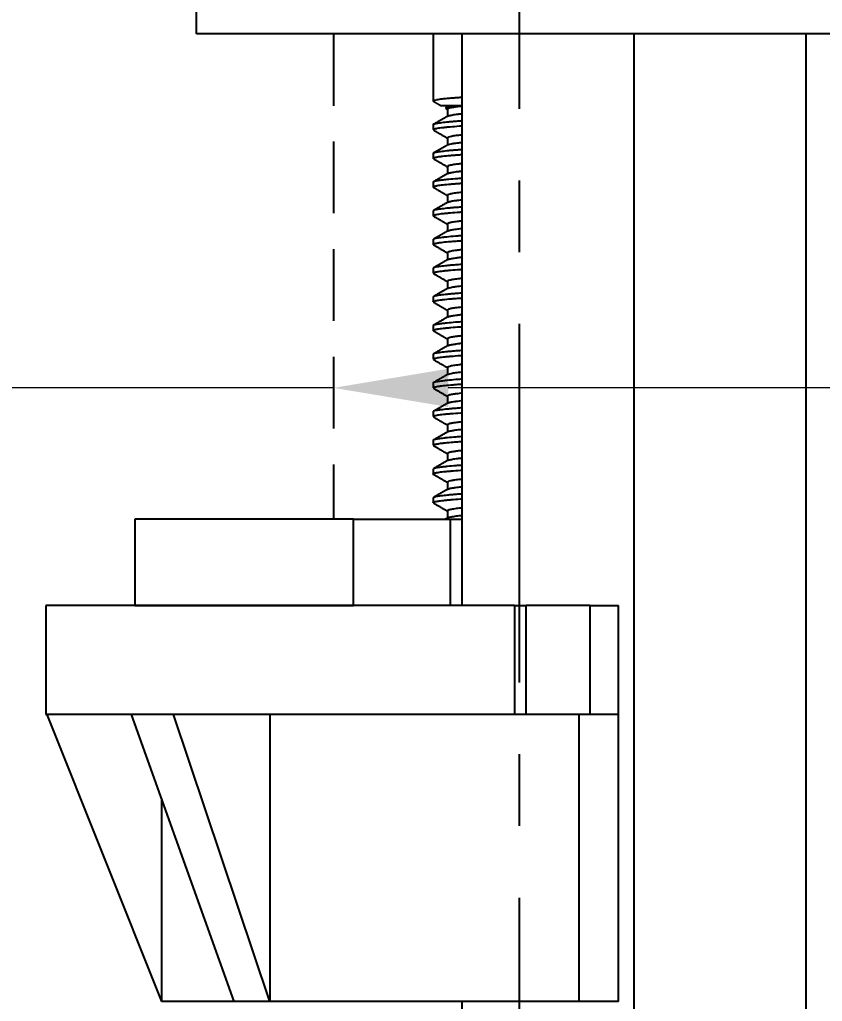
# Model space of a CAD drawing. Extents: x 0 to 790, y 0 to 579.
# Drawn here: x 187.34 to 215.31, y 238.29 to 272.51 of the extents above; entities that cross this region are included whole.
import ezdxf

# ---------------------------------------------------------------- set-up
doc = ezdxf.new("R2010")
doc.units = 0
doc.header["$LTSCALE"] = 10
doc.header["$MEASUREMENT"] = 0
doc.header["$PDMODE"] = 3
doc.header["$PDSIZE"] = -10
doc.linetypes.add('CENTER', pattern=[2, 1.25, -0.25, 0.25, -0.25])
doc.linetypes.add('HIDDEN', pattern=[0.375, 0.25, -0.125])
doc.layers.get('0').update_dxf_attribs({"linetype": 'CONTINUOUS'})
doc.layers.get('DEFPOINTS').update_dxf_attribs({"linetype": 'CONTINUOUS'})
doc.layers.add('1', color=7, linetype='CONTINUOUS')
doc.styles.add('Daelim Dimension', font='')
doc.styles.get('Daelim Dimension').set_extended_font_data('나눔고딕')
doc.dimstyles.new('DEFAULT', dxfattribs={"dimscale": 2, "dimtxt": 2, "dimasz": 2, "dimexe": 0, "dimexo": 2, "dimgap": 1, "dimtad": 1, "dimdec": 0, "dimzin": 9, "dimdsep": 46, "dimtxsty": 'Daelim Dimension', "dimcen": 0.5, "dimclrd": 5, "dimclre": 5, "dimclrt": 256, "dimadec": 1, "dimazin": 0, "dimtfac": 1, "dimtdec": 0, "dimtix": 1, "dimtmove": 0, "dimatfit": 3, "dimfxl": 1, "dimtolj": 1, "dimtzin": 1, "dimlwd": 9, "dimlwe": 9, "dimarcsym": 0})

# ---------------------------------------------------------------- blocks, each defined once
blk = doc.blocks.new('*D4')
at = {"color": 5, "lineweight": 9, "ltscale": 0.5, "transparency": 16777216}
for p, q in [((198.269, 259.674), (85.57, 259.674)), ((198.269, 259.55), (198.269, 259.674)), ((229.269, 259.674), (202.269, 259.674)), ((233.269, 259.55), (233.269, 259.674))]:
    blk.add_line(p, q, dxfattribs=at)
at = {"color": 5, "ltscale": 0.5, "transparency": 16777216}
for points in [[(202.269, 260.341), (202.269, 259.007), (198.269, 259.674)], [(229.269, 260.341), (229.269, 259.007), (233.269, 259.674)]]:
    blk.add_solid(points, dxfattribs=at)
at = {"layer": 'DEFPOINTS', "color": 0, "ltscale": 0.5, "transparency": 16777216}
for p in [(198.269, 263.55), (233.269, 263.55), (233.269, 259.674)]:
    blk.add_point(p, dxfattribs=at)
at = {"color": 7, "lineweight": -3, "ltscale": 0.5, "transparency": 16777216, "insert": (129.759, 268.312), "char_height": 10, "attachment_point": 5, "style": 'Daelim Dimension'}
blk.add_mtext('\\A1;설치구멍 %%C35', dxfattribs=at)

msp = doc.modelspace()

# ---------------------------------------------------------------- linework, layer by layer
at = {"color": 7, "linetype": 'HIDDEN', "lineweight": -3}
msp.add_line((198.269, 272.008), (198.269, 255.092), dxfattribs=at)
at = {"layer": '1', "color": 1, "linetype": 'CENTER', "lineweight": -3}
msp.add_line((204.748, 281.904), (204.748, 209.366), dxfattribs=at)
at = {"layer": '1', "color": 7, "linetype": 'Continuous', "lineweight": -3}
for p, q in [((193.498, 272.008), (193.498, 273.008)), ((237.998, 272.008), (193.498, 272.008)), ((201.748, 272.008), (201.748, 269.673)), ((202.748, 272.006), (202.748, 252.093)), ((208.748, 203.267), (208.748, 272.007)), ((214.748, 203.052), (214.748, 272.006)), ((202.248, 269.508), (202.187, 269.446)), ((202.248, 269.385), (202.248, 269.139)), ((201.748, 268.842), (201.748, 268.674)), ((202.248, 268.385), (202.248, 268.139)), ((201.748, 267.841), (201.748, 267.674)), ((202.248, 267.385), (202.248, 267.139)), ((201.748, 266.841), (201.748, 266.673)), ((202.248, 266.385), (202.248, 266.139)), ((201.748, 265.842), (201.748, 265.674)), ((202.248, 265.385), (202.248, 265.139)), ((201.748, 264.841), (201.748, 264.673)), ((202.248, 264.385), (202.248, 264.139)), ((201.748, 263.842), (201.748, 263.674)), ((202.248, 263.384), (202.248, 263.139)), ((201.748, 262.841), (201.748, 262.674)), ((202.248, 262.385), (202.248, 262.139)), ((201.748, 261.841), (201.748, 261.673)), ((202.248, 261.385), (202.248, 261.139)), ((201.748, 260.842), (201.748, 260.674)), ((202.248, 260.385), (202.248, 260.139)), ((201.748, 259.841), (201.748, 259.673)), ((202.248, 259.385), (202.248, 259.139)), ((201.748, 258.842), (201.748, 258.674)), ((202.248, 258.384), (202.248, 258.139)), ((201.748, 257.841), (201.748, 257.674)), ((202.248, 257.385), (202.248, 257.139)), ((201.748, 256.841), (201.748, 256.673)), ((202.248, 256.385), (202.248, 256.139)), ((201.748, 255.842), (201.748, 255.674)), ((202.248, 255.385), (202.248, 255.139)), ((191.348, 255.092), (191.348, 252.092)), ((198.971, 255.092), (191.348, 255.092)), ((198.971, 255.092), (202.348, 255.092)), ((198.971, 252.092), (198.971, 255.092)), ((202.348, 255.092), (202.748, 255.092)), ((202.348, 252.092), (202.348, 255.092)), ((188.248, 252.092), (188.248, 248.292)), ((204.581, 252.092), (188.248, 252.092)), ((191.348, 252.092), (198.971, 252.092)), ((202.348, 252.092), (198.971, 252.092)), ((202.748, 252.092), (202.348, 252.092)), ((204.581, 252.092), (204.987, 252.092)), ((204.581, 252.092), (204.581, 248.292)), ((207.203, 252.092), (204.987, 252.092)), ((204.987, 248.292), (204.987, 252.092)), ((207.203, 252.092), (208.203, 252.092)), ((207.203, 252.092), (207.203, 248.292)), ((208.203, 248.292), (208.203, 252.092)), ((188.248, 248.292), (188.287, 248.292)), ((188.287, 248.292), (192.282, 238.292)), ((191.218, 248.292), (188.287, 248.292)), ((191.217, 248.29), (194.801, 238.292)), ((192.698, 248.292), (191.235, 248.292)), ((196.051, 238.292), (192.698, 248.292)), ((204.581, 248.292), (192.698, 248.292)), ((196.051, 248.292), (196.051, 238.292)), ((204.987, 248.292), (204.581, 248.292)), ((207.203, 248.292), (204.987, 248.292)), ((206.823, 248.292), (206.823, 238.292)), ((208.203, 248.292), (207.203, 248.292)), ((208.203, 238.292), (208.203, 248.292)), ((192.282, 245.319), (192.282, 238.292)), ((194.801, 238.292), (192.282, 238.292)), ((196.051, 238.292), (194.801, 238.292)), ((206.823, 238.292), (196.051, 238.292)), ((202.748, 238.292), (202.748, 204.412)), ((208.203, 238.292), (206.823, 238.292))]:
    msp.add_line(p, q, dxfattribs=at)
msp.add_ellipse((216.512, 177.402), major_axis=(-25.405, 70.848), ratio=0.174972, start_param=6.272934, end_param=6.274248, dxfattribs=at)
for points, knots in [([(201.748, 269.673), (201.748, 269.674), (201.748, 269.674), (201.75, 269.68), (201.754, 269.684), (201.778, 269.698), (201.806, 269.707), (201.859, 269.718), (201.871, 269.72), (201.895, 269.725), (201.908, 269.727), (201.949, 269.734), (201.98, 269.738), (202.08, 269.751), (202.159, 269.759), (202.273, 269.77), (202.296, 269.772), (202.345, 269.776), (202.37, 269.778), (202.446, 269.784), (202.5, 269.789), (202.608, 269.797), (202.663, 269.801), (202.72, 269.805)], [0, 0, 0, 0, 0.017817, 0.017817, 0.116539, 0.116539, 0.313983, 0.313983, 0.363343, 0.363343, 0.412704, 0.412704, 0.511426, 0.511426, 0.708869, 0.708869, 0.75823, 0.75823, 0.807591, 0.807591, 0.906313, 0.906313, 1, 1, 1, 1]), ([(201.763, 269.658), (201.76, 269.659), (201.757, 269.661), (201.754, 269.664), (201.752, 269.665), (201.751, 269.666)], [0, 0, 0, 0, 0.560519, 0.560519, 1, 1, 1, 1]), ([(202.735, 269.508), (202.734, 269.508), (202.732, 269.508), (202.695, 269.508), (202.66, 269.508), (202.609, 269.508), (202.593, 269.508), (202.561, 269.508), (202.545, 269.508), (202.467, 269.508), (202.41, 269.508), (202.308, 269.508), (202.262, 269.508), (202.202, 269.508), (202.183, 269.508), (202.149, 269.508), (202.133, 269.508), (202.09, 269.508), (202.068, 269.508), (202.036, 269.508), (202.026, 269.508), (202.022, 269.508), (202.022, 269.508), (202.022, 269.508), (202.022, 269.508), (202.022, 269.508)], [0, 0, 0, 0, 0.003704, 0.003704, 0.081676, 0.081676, 0.120662, 0.120662, 0.159648, 0.159648, 0.315593, 0.315593, 0.471538, 0.471538, 0.54951, 0.54951, 0.627482, 0.627482, 0.783427, 0.783427, 0.939372, 0.939372, 0.978358, 0.978358, 1, 1, 1, 1]), ([(202.17, 269.429), (202.174, 269.433), (202.181, 269.436), (202.202, 269.442), (202.215, 269.445), (202.239, 269.45), (202.247, 269.451), (202.266, 269.454), (202.276, 269.456), (202.33, 269.463), (202.384, 269.469), (202.481, 269.477), (202.516, 269.48), (202.572, 269.484), (202.591, 269.485), (202.632, 269.488), (202.653, 269.489), (202.695, 269.492), (202.717, 269.494), (202.74, 269.495)], [0, 0, 0, 0, 0.154241, 0.154241, 0.284397, 0.284397, 0.349476, 0.349476, 0.414554, 0.414554, 0.674868, 0.674868, 0.805025, 0.805025, 0.870103, 0.870103, 0.935182, 0.935182, 1, 1, 1, 1]), ([(202.731, 269.486), (202.72, 269.485), (202.71, 269.483), (202.66, 269.478), (202.623, 269.474), (202.571, 269.468), (202.554, 269.465), (202.522, 269.461), (202.507, 269.459), (202.433, 269.448), (202.385, 269.44), (202.328, 269.426), (202.312, 269.422), (202.291, 269.415), (202.285, 269.413), (202.274, 269.408), (202.27, 269.406), (202.254, 269.397), (202.248, 269.39), (202.248, 269.384)], [0, 0, 0, 0, 0.035124, 0.035124, 0.164256, 0.164256, 0.228822, 0.228822, 0.293389, 0.293389, 0.551653, 0.551653, 0.680786, 0.680786, 0.745352, 0.745352, 0.809918, 0.809918, 1, 1, 1, 1]), ([(202.718, 268.974), (202.703, 268.973), (202.688, 268.972), (202.616, 268.966), (202.56, 268.962), (202.492, 268.956), (202.479, 268.955), (202.453, 268.953), (202.414, 268.95), (202.376, 268.946), (202.304, 268.939), (202.258, 268.935), (202.129, 268.922), (202.054, 268.913), (201.975, 268.902), (201.959, 268.9), (201.93, 268.896), (201.917, 268.894), (201.878, 268.888), (201.856, 268.883), (201.798, 268.871), (201.772, 268.863), (201.755, 268.853), (201.753, 268.851), (201.749, 268.847), (201.748, 268.845), (201.748, 268.842), (201.748, 268.842), (201.748, 268.842)], [0, 0, 0, 0, 0.024068, 0.024068, 0.121118, 0.121118, 0.145381, 0.145381, 0.169643, 0.218168, 0.218168, 0.315218, 0.315218, 0.509317, 0.509317, 0.557842, 0.557842, 0.606367, 0.606367, 0.703417, 0.703417, 0.897517, 0.897517, 0.946042, 0.946042, 0.994566, 0.994566, 1, 1, 1, 1]), ([(202.26, 269.146), (202.267, 269.15), (202.276, 269.154), (202.294, 269.161), (202.301, 269.163), (202.316, 269.167), (202.324, 269.169), (202.368, 269.179), (202.414, 269.188), (202.498, 269.201), (202.544, 269.208), (202.596, 269.214), (202.631, 269.219), (202.65, 269.221), (202.687, 269.226), (202.706, 269.228), (202.725, 269.23)], [0, 0, 0, 0, 0.152228, 0.152228, 0.22958, 0.22958, 0.306931, 0.306931, 0.616337, 0.616337, 0.77104, 0.848392, 0.848392, 0.925743, 0.925743, 1, 1, 1, 1]), ([(201.748, 268.672), (201.748, 268.681), (201.76, 268.69), (201.797, 268.703), (201.813, 268.708), (201.842, 268.714), (201.852, 268.717), (201.874, 268.721), (201.886, 268.723), (201.949, 268.734), (202.011, 268.743), (202.122, 268.755), (202.162, 268.759), (202.227, 268.766), (202.249, 268.768), (202.295, 268.772), (202.318, 268.774), (202.438, 268.784), (202.544, 268.792), (202.678, 268.802), (202.697, 268.804), (202.716, 268.805)], [0, 0, 0, 0, 0.192546, 0.192546, 0.289596, 0.289596, 0.338121, 0.338121, 0.386646, 0.386646, 0.580745, 0.580745, 0.677795, 0.677795, 0.72632, 0.72632, 0.774845, 0.774845, 0.968944, 0.968944, 1, 1, 1, 1]), ([(202.723, 268.485), (202.659, 268.478), (202.601, 268.472), (202.517, 268.461), (202.487, 268.456), (202.446, 268.45), (202.433, 268.448), (202.407, 268.443), (202.396, 268.441), (202.34, 268.43), (202.306, 268.421), (202.272, 268.407), (202.263, 268.403), (202.255, 268.396), (202.252, 268.394), (202.249, 268.389), (202.249, 268.387), (202.248, 268.384), (202.248, 268.384), (202.248, 268.384)], [0, 0, 0, 0, 0.208335, 0.208335, 0.338544, 0.338544, 0.403648, 0.403648, 0.468753, 0.468753, 0.729171, 0.729171, 0.85938, 0.85938, 0.924484, 0.924484, 0.989589, 0.989589, 1, 1, 1, 1]), ([(202.717, 267.973), (202.703, 267.972), (202.69, 267.971), (202.618, 267.966), (202.563, 267.962), (202.456, 267.953), (202.405, 267.949), (202.332, 267.942), (202.308, 267.94), (202.262, 267.935), (202.239, 267.933), (202.131, 267.922), (202.056, 267.913), (201.929, 267.896), (201.877, 267.888), (201.798, 267.871), (201.772, 267.863), (201.752, 267.851), (201.749, 267.847), (201.748, 267.842), (201.748, 267.842), (201.748, 267.842)], [0, 0, 0, 0, 0.022515, 0.022515, 0.119565, 0.119565, 0.216615, 0.216615, 0.26514, 0.26514, 0.313664, 0.313664, 0.507764, 0.507764, 0.701863, 0.701863, 0.895963, 0.895963, 0.993013, 0.993013, 1, 1, 1, 1]), ([(202.263, 268.148), (202.264, 268.148), (202.265, 268.149), (202.27, 268.151), (202.274, 268.153), (202.301, 268.164), (202.333, 268.172), (202.398, 268.185), (202.422, 268.189), (202.463, 268.195), (202.477, 268.198), (202.506, 268.202), (202.522, 268.204), (202.591, 268.214), (202.651, 268.221), (202.718, 268.229)], [0, 0, 0, 0, 0.01467, 0.01467, 0.094389, 0.094389, 0.413266, 0.413266, 0.572705, 0.572705, 0.652424, 0.652424, 0.732143, 0.732143, 1, 1, 1, 1]), ([(201.748, 267.672), (201.748, 267.677), (201.751, 267.681), (201.759, 267.687), (201.761, 267.688), (201.765, 267.69), (201.767, 267.691), (201.774, 267.695), (201.78, 267.697), (201.811, 267.708), (201.849, 267.717), (201.925, 267.73), (201.953, 267.734), (202, 267.741), (202.017, 267.743), (202.051, 267.747), (202.069, 267.749), (202.163, 267.76), (202.248, 267.768), (202.392, 267.78), (202.443, 267.784), (202.523, 267.79), (202.55, 267.793), (202.606, 267.797), (202.635, 267.799), (202.685, 267.803), (202.707, 267.804), (202.729, 267.806)], [0, 0, 0, 0, 0.096451, 0.096451, 0.120563, 0.120563, 0.144676, 0.144676, 0.192901, 0.192901, 0.385802, 0.385802, 0.482253, 0.482253, 0.530478, 0.530478, 0.578704, 0.578704, 0.771605, 0.771605, 0.868056, 0.868056, 0.916281, 0.916281, 0.964506, 0.964506, 1, 1, 1, 1]), ([(202.725, 267.485), (202.705, 267.483), (202.686, 267.481), (202.648, 267.477), (202.629, 267.475), (202.54, 267.464), (202.479, 267.456), (202.403, 267.443), (202.369, 267.436), (202.341, 267.429), (202.323, 267.425), (202.315, 267.422), (202.278, 267.411), (202.259, 267.402), (202.249, 267.39), (202.248, 267.387), (202.248, 267.384)], [0, 0, 0, 0, 0.064063, 0.064063, 0.129167, 0.129167, 0.389585, 0.389585, 0.519793, 0.584898, 0.584898, 0.650002, 0.650002, 0.91042, 0.91042, 1, 1, 1, 1]), ([(202.261, 267.146), (202.271, 267.152), (202.286, 267.158), (202.315, 267.167), (202.323, 267.169), (202.341, 267.173), (202.35, 267.175), (202.381, 267.181), (202.404, 267.186), (202.48, 267.199), (202.541, 267.207), (202.63, 267.218), (202.648, 267.221), (202.686, 267.225), (202.706, 267.228), (202.729, 267.23), (202.732, 267.23), (202.734, 267.231)], [0, 0, 0, 0, 0.223041, 0.223041, 0.299634, 0.299634, 0.376227, 0.376227, 0.529413, 0.529413, 0.835785, 0.835785, 0.912378, 0.912378, 0.988971, 0.988971, 1, 1, 1, 1]), ([(202.73, 266.974), (202.714, 266.973), (202.697, 266.972), (202.651, 266.969), (202.622, 266.966), (202.566, 266.962), (202.538, 266.96), (202.404, 266.949), (202.307, 266.94), (202.177, 266.927), (202.137, 266.922), (202.08, 266.916), (202.062, 266.913), (202.027, 266.909), (202.01, 266.907), (201.93, 266.896), (201.878, 266.888), (201.82, 266.876), (201.803, 266.872), (201.783, 266.866), (201.777, 266.864), (201.767, 266.86), (201.763, 266.858), (201.752, 266.851), (201.749, 266.847), (201.748, 266.843), (201.748, 266.842), (201.748, 266.842)], [0, 0, 0, 0, 0.027006, 0.027006, 0.075232, 0.075232, 0.123457, 0.123457, 0.316358, 0.316358, 0.412808, 0.412808, 0.461034, 0.461034, 0.509259, 0.509259, 0.70216, 0.70216, 0.798611, 0.798611, 0.846836, 0.846836, 0.895061, 0.895061, 0.991512, 0.991512, 1, 1, 1, 1]), ([(201.765, 266.656), (201.763, 266.658), (201.76, 266.659), (201.755, 266.662), (201.753, 266.664), (201.749, 266.668), (201.748, 266.671), (201.748, 266.681), (201.761, 266.69), (201.799, 266.704), (201.815, 266.708), (201.844, 266.715), (201.854, 266.717), (201.877, 266.722), (201.889, 266.724), (201.953, 266.735), (202.016, 266.743), (202.164, 266.76), (202.25, 266.768), (202.372, 266.778), (202.396, 266.78), (202.448, 266.785), (202.474, 266.787), (202.554, 266.793), (202.609, 266.797), (202.683, 266.803), (202.7, 266.804), (202.717, 266.805)], [0, 0, 0, 0, 0.025553, 0.025553, 0.068716, 0.068716, 0.111879, 0.111879, 0.284531, 0.284531, 0.370857, 0.370857, 0.41402, 0.41402, 0.457183, 0.457183, 0.629835, 0.629835, 0.802486, 0.802486, 0.845649, 0.845649, 0.888812, 0.888812, 0.975138, 0.975138, 1, 1, 1, 1]), ([(202.717, 266.484), (202.704, 266.483), (202.692, 266.482), (202.641, 266.476), (202.605, 266.472), (202.538, 266.464), (202.507, 266.459), (202.42, 266.446), (202.327, 266.429), (202.276, 266.41), (202.258, 266.399), (202.255, 266.397), (202.251, 266.392), (202.25, 266.39), (202.249, 266.386), (202.248, 266.385), (202.248, 266.384)], [0, 0, 0, 0, 0.042016, 0.042016, 0.173319, 0.173319, 0.304621, 0.304621, 0.567226, 0.82983, 0.82983, 0.895481, 0.895481, 0.961133, 0.961133, 1, 1, 1, 1]), ([(202.262, 266.147), (202.263, 266.148), (202.264, 266.148), (202.269, 266.151), (202.274, 266.153), (202.284, 266.157), (202.291, 266.159), (202.311, 266.166), (202.327, 266.17), (202.383, 266.182), (202.431, 266.191), (202.505, 266.202), (202.52, 266.204), (202.552, 266.208), (202.569, 266.211), (202.62, 266.217), (202.657, 266.222), (202.703, 266.227), (202.712, 266.228), (202.72, 266.229)], [0, 0, 0, 0, 0.020199, 0.020199, 0.099113, 0.099113, 0.178027, 0.178027, 0.335856, 0.335856, 0.651514, 0.651514, 0.730428, 0.730428, 0.809343, 0.809343, 0.967171, 0.967171, 1, 1, 1, 1]), ([(202.719, 265.973), (202.648, 265.968), (202.58, 265.963), (202.462, 265.954), (202.411, 265.949), (202.312, 265.94), (202.266, 265.936), (202.136, 265.922), (202.06, 265.914), (201.964, 265.901), (201.935, 265.897), (201.896, 265.89), (201.884, 265.888), (201.861, 265.884), (201.85, 265.882), (201.8, 265.872), (201.774, 265.864), (201.753, 265.852), (201.749, 265.848), (201.748, 265.843), (201.748, 265.842), (201.748, 265.842)], [0, 0, 0, 0, 0.116459, 0.116459, 0.213509, 0.213509, 0.310558, 0.310558, 0.504657, 0.504657, 0.601707, 0.601707, 0.650231, 0.650231, 0.698756, 0.698756, 0.892855, 0.892855, 0.989904, 0.989904, 1, 1, 1, 1]), ([(201.748, 265.673), (201.748, 265.673), (201.748, 265.673), (201.748, 265.682), (201.761, 265.69), (201.79, 265.701), (201.794, 265.702), (201.801, 265.704), (201.813, 265.707), (201.826, 265.711), (201.855, 265.718), (201.877, 265.722), (201.954, 265.735), (202.017, 265.744), (202.111, 265.754), (202.13, 265.756), (202.171, 265.76), (202.234, 265.766), (202.302, 265.773), (202.447, 265.785), (202.553, 265.793), (202.693, 265.803), (202.717, 265.805), (202.741, 265.807)], [0, 0, 0, 0, 0.003072, 0.003072, 0.194789, 0.194789, 0.218754, 0.218754, 0.242719, 0.290648, 0.290648, 0.386506, 0.386506, 0.578223, 0.578223, 0.626152, 0.626152, 0.674081, 0.76994, 0.76994, 0.961657, 0.961657, 1, 1, 1, 1]), ([(202.741, 265.487), (202.724, 265.485), (202.708, 265.483), (202.673, 265.48), (202.654, 265.477), (202.599, 265.471), (202.565, 265.467), (202.47, 265.454), (202.417, 265.446), (202.363, 265.434), (202.353, 265.432), (202.334, 265.428), (202.326, 265.425), (202.302, 265.419), (202.288, 265.414), (202.258, 265.401), (202.248, 265.392), (202.248, 265.384)], [0, 0, 0, 0, 0.051743, 0.051743, 0.11578, 0.11578, 0.243855, 0.243855, 0.500004, 0.500004, 0.564041, 0.564041, 0.628079, 0.628079, 0.756153, 0.756153, 1, 1, 1, 1]), ([(202.261, 265.147), (202.267, 265.15), (202.276, 265.154), (202.299, 265.162), (202.314, 265.166), (202.34, 265.173), (202.349, 265.175), (202.37, 265.179), (202.38, 265.181), (202.438, 265.192), (202.539, 265.208), (202.671, 265.224), (202.736, 265.231)], [0, 0, 0, 0, 0.142158, 0.142158, 0.295344, 0.295344, 0.371937, 0.371937, 0.44853, 0.44853, 0.754902, 1, 1, 1, 1]), ([(202.742, 264.975), (202.723, 264.974), (202.705, 264.972), (202.628, 264.967), (202.572, 264.963), (202.411, 264.949), (202.313, 264.941), (202.204, 264.929), (202.183, 264.927), (202.142, 264.923), (202.122, 264.92), (202.065, 264.914), (202.03, 264.91), (201.933, 264.897), (201.881, 264.889), (201.832, 264.878), (201.822, 264.876), (201.806, 264.872), (201.798, 264.87), (201.777, 264.864), (201.757, 264.856), (201.749, 264.848), (201.748, 264.843), (201.748, 264.842), (201.748, 264.842)], [0, 0, 0, 0, 0.029908, 0.029908, 0.125767, 0.125767, 0.317485, 0.317485, 0.365415, 0.365415, 0.413344, 0.413344, 0.509203, 0.509203, 0.700921, 0.700921, 0.748851, 0.748851, 0.79678, 0.79678, 0.892639, 0.988498, 0.988498, 1, 1, 1, 1]), ([(201.748, 264.673), (201.748, 264.673), (201.748, 264.673), (201.748, 264.675), (201.749, 264.678), (201.753, 264.682), (201.755, 264.684), (201.765, 264.691), (201.775, 264.695), (201.814, 264.709), (201.853, 264.718), (201.917, 264.729), (201.93, 264.731), (201.952, 264.734), (201.96, 264.735), (201.975, 264.737), (202.014, 264.743), (202.057, 264.748), (202.169, 264.761), (202.255, 264.769), (202.377, 264.779), (202.401, 264.781), (202.453, 264.785), (202.479, 264.787), (202.56, 264.793), (202.616, 264.798), (202.689, 264.803), (202.704, 264.804), (202.719, 264.805)], [0, 0, 0, 0, 0.004662, 0.004662, 0.053187, 0.053187, 0.101711, 0.101711, 0.198761, 0.198761, 0.39286, 0.39286, 0.441384, 0.441384, 0.465647, 0.465647, 0.489909, 0.586958, 0.586958, 0.781057, 0.781057, 0.829582, 0.829582, 0.878106, 0.878106, 0.975156, 0.975156, 1, 1, 1, 1]), ([(202.718, 264.484), (202.674, 264.48), (202.633, 264.475), (202.577, 264.468), (202.561, 264.466), (202.528, 264.462), (202.512, 264.46), (202.468, 264.453), (202.44, 264.449), (202.367, 264.436), (202.328, 264.427), (202.294, 264.416), (202.287, 264.413), (202.276, 264.409), (202.271, 264.407), (202.259, 264.4), (202.253, 264.395), (202.249, 264.389), (202.248, 264.386), (202.248, 264.384)], [0, 0, 0, 0, 0.144958, 0.144958, 0.21061, 0.21061, 0.276261, 0.276261, 0.407563, 0.407563, 0.670168, 0.670168, 0.735819, 0.735819, 0.80147, 0.80147, 0.932773, 0.932773, 1, 1, 1, 1]), ([(202.261, 264.147), (202.266, 264.149), (202.271, 264.152), (202.284, 264.157), (202.29, 264.159), (202.303, 264.163), (202.311, 264.165), (202.351, 264.176), (202.394, 264.184), (202.473, 264.197), (202.517, 264.204), (202.567, 264.21), (202.601, 264.215), (202.619, 264.217), (202.664, 264.223), (202.692, 264.226), (202.722, 264.229)], [0, 0, 0, 0, 0.10375, 0.10375, 0.181875, 0.181875, 0.26, 0.26, 0.5725, 0.5725, 0.72875, 0.806875, 0.806875, 0.885, 0.885, 1, 1, 1, 1]), ([(202.721, 263.974), (202.652, 263.969), (202.585, 263.964), (202.495, 263.956), (202.468, 263.954), (202.416, 263.95), (202.391, 263.947), (202.318, 263.941), (202.271, 263.936), (202.141, 263.923), (202.065, 263.914), (201.984, 263.903), (201.968, 263.901), (201.939, 263.897), (201.925, 263.895), (201.885, 263.889), (201.862, 263.885), (201.803, 263.872), (201.775, 263.864), (201.757, 263.854), (201.754, 263.852), (201.751, 263.849), (201.75, 263.848), (201.749, 263.846), (201.748, 263.844), (201.748, 263.842), (201.748, 263.842)], [0, 0, 0, 0, 0.113355, 0.113355, 0.16188, 0.16188, 0.210405, 0.210405, 0.307455, 0.307455, 0.501555, 0.501555, 0.55008, 0.55008, 0.598605, 0.598605, 0.695655, 0.695655, 0.889755, 0.889755, 0.93828, 0.93828, 0.962543, 0.962543, 0.986805, 1, 1, 1, 1]), ([(201.748, 263.673), (201.748, 263.673), (201.748, 263.673), (201.749, 263.682), (201.762, 263.691), (201.795, 263.702), (201.803, 263.705), (201.819, 263.709), (201.828, 263.711), (201.858, 263.718), (201.88, 263.722), (201.958, 263.736), (202.021, 263.744), (202.134, 263.757), (202.174, 263.761), (202.229, 263.766), (202.24, 263.767), (202.262, 263.769), (202.296, 263.772), (202.332, 263.775), (202.453, 263.785), (202.56, 263.793), (202.69, 263.803), (202.704, 263.804), (202.719, 263.805)], [0, 0, 0, 0, 0.006211, 0.006211, 0.20031, 0.20031, 0.248835, 0.248835, 0.29736, 0.29736, 0.39441, 0.39441, 0.588509, 0.588509, 0.685559, 0.685559, 0.709821, 0.709821, 0.734084, 0.782609, 0.782609, 0.976708, 0.976708, 1, 1, 1, 1]), ([(202.726, 263.485), (202.703, 263.483), (202.682, 263.481), (202.586, 263.47), (202.52, 263.461), (202.451, 263.451), (202.437, 263.448), (202.412, 263.444), (202.4, 263.442), (202.366, 263.435), (202.346, 263.431), (202.294, 263.417), (202.271, 263.408), (202.256, 263.397), (202.253, 263.395), (202.25, 263.39), (202.249, 263.388), (202.248, 263.385), (202.248, 263.385), (202.248, 263.384)], [0, 0, 0, 0, 0.072916, 0.072916, 0.333334, 0.333334, 0.398438, 0.398438, 0.463542, 0.463542, 0.593751, 0.593751, 0.854168, 0.854168, 0.919272, 0.919272, 0.984376, 0.984376, 1, 1, 1, 1]), ([(202.263, 263.148), (202.265, 263.149), (202.268, 263.15), (202.289, 263.16), (202.319, 263.168), (202.379, 263.181), (202.401, 263.185), (202.44, 263.192), (202.453, 263.194), (202.481, 263.198), (202.496, 263.2), (202.572, 263.211), (202.642, 263.22), (202.722, 263.229)], [0, 0, 0, 0, 0.053032, 0.053032, 0.368688, 0.368688, 0.526516, 0.526516, 0.60543, 0.60543, 0.684344, 0.684344, 1, 1, 1, 1]), ([(202.72, 262.974), (202.652, 262.969), (202.587, 262.964), (202.471, 262.954), (202.42, 262.95), (202.346, 262.943), (202.322, 262.941), (202.275, 262.937), (202.253, 262.934), (202.142, 262.923), (202.066, 262.914), (201.937, 262.897), (201.884, 262.889), (201.839, 262.88), (201.834, 262.879), (201.824, 262.877), (201.811, 262.874), (201.799, 262.871), (201.779, 262.865), (201.758, 262.856), (201.749, 262.848), (201.748, 262.843), (201.748, 262.842), (201.748, 262.841)], [0, 0, 0, 0, 0.111111, 0.111111, 0.207562, 0.207562, 0.255787, 0.255787, 0.304012, 0.304012, 0.496914, 0.496914, 0.689815, 0.689815, 0.713928, 0.713928, 0.73804, 0.786265, 0.786265, 0.882716, 0.979167, 0.979167, 1, 1, 1, 1]), ([(201.748, 262.673), (201.748, 262.673), (201.748, 262.673), (201.749, 262.678), (201.752, 262.682), (201.763, 262.689), (201.767, 262.691), (201.777, 262.696), (201.783, 262.698), (201.816, 262.709), (201.856, 262.718), (201.933, 262.731), (201.962, 262.736), (202.01, 262.742), (202.027, 262.744), (202.062, 262.749), (202.08, 262.751), (202.175, 262.761), (202.261, 262.769), (202.407, 262.781), (202.458, 262.785), (202.538, 262.792), (202.566, 262.794), (202.608, 262.797), (202.623, 262.798), (202.652, 262.8), (202.666, 262.801), (202.698, 262.804), (202.715, 262.805), (202.732, 262.806)], [0, 0, 0, 0, 0.007717, 0.007717, 0.104167, 0.104167, 0.152393, 0.152393, 0.200618, 0.200618, 0.393519, 0.393519, 0.489969, 0.489969, 0.538195, 0.538195, 0.58642, 0.58642, 0.779321, 0.779321, 0.875772, 0.875772, 0.923997, 0.923997, 0.948109, 0.948109, 0.972222, 0.972222, 1, 1, 1, 1]), ([(202.727, 262.485), (202.689, 262.481), (202.653, 262.477), (202.582, 262.469), (202.549, 262.465), (202.456, 262.452), (202.405, 262.443), (202.343, 262.43), (202.325, 262.426), (202.303, 262.419), (202.296, 262.416), (202.283, 262.412), (202.278, 262.41), (202.256, 262.399), (202.248, 262.392), (202.248, 262.384)], [0, 0, 0, 0, 0.123958, 0.123958, 0.254167, 0.254167, 0.514583, 0.514583, 0.644792, 0.644792, 0.709896, 0.709896, 0.775, 0.775, 1, 1, 1, 1]), ([(202.26, 262.146), (202.268, 262.151), (202.28, 262.156), (202.302, 262.163), (202.31, 262.165), (202.326, 262.169), (202.335, 262.171), (202.363, 262.178), (202.384, 262.182), (202.456, 262.195), (202.514, 262.204), (202.599, 262.215), (202.617, 262.217), (202.653, 262.221), (202.672, 262.224), (202.705, 262.227), (202.718, 262.229), (202.731, 262.23)], [0, 0, 0, 0, 0.183824, 0.183824, 0.260417, 0.260417, 0.33701, 0.33701, 0.490197, 0.490197, 0.796569, 0.796569, 0.873162, 0.873162, 0.949756, 0.949756, 1, 1, 1, 1]), ([(202.722, 261.974), (202.714, 261.973), (202.706, 261.973), (202.668, 261.97), (202.639, 261.968), (202.582, 261.963), (202.555, 261.961), (202.419, 261.95), (202.321, 261.941), (202.19, 261.928), (202.149, 261.924), (202.091, 261.917), (202.072, 261.915), (202.046, 261.911), (202.037, 261.91), (202.02, 261.908), (202.011, 261.907), (201.938, 261.897), (201.885, 261.889), (201.825, 261.877), (201.808, 261.873), (201.787, 261.867), (201.781, 261.865), (201.77, 261.861), (201.765, 261.859), (201.754, 261.853), (201.75, 261.848), (201.748, 261.843), (201.748, 261.843), (201.748, 261.842)], [0, 0, 0, 0, 0.013199, 0.013199, 0.061723, 0.061723, 0.110248, 0.110248, 0.304347, 0.304347, 0.401396, 0.401396, 0.449921, 0.449921, 0.474183, 0.474183, 0.498445, 0.498445, 0.692544, 0.692544, 0.789594, 0.789594, 0.838118, 0.838118, 0.886643, 0.886643, 0.983692, 0.983692, 1, 1, 1, 1]), ([(201.76, 261.659), (201.759, 261.66), (201.758, 261.661), (201.754, 261.663), (201.751, 261.665), (201.749, 261.67), (201.748, 261.672), (201.75, 261.683), (201.764, 261.692), (201.804, 261.705), (201.82, 261.71), (201.85, 261.716), (201.86, 261.718), (201.884, 261.723), (201.896, 261.725), (201.961, 261.736), (202.025, 261.745), (202.138, 261.757), (202.179, 261.761), (202.244, 261.767), (202.266, 261.769), (202.313, 261.773), (202.337, 261.775), (202.46, 261.786), (202.567, 261.794), (202.692, 261.803), (202.7, 261.804), (202.709, 261.804)], [0, 0, 0, 0, 0.016244, 0.016244, 0.060382, 0.060382, 0.104521, 0.104521, 0.281074, 0.281074, 0.369351, 0.369351, 0.413489, 0.413489, 0.457628, 0.457628, 0.634181, 0.634181, 0.722458, 0.722458, 0.766596, 0.766596, 0.810735, 0.810735, 0.987288, 0.987288, 1, 1, 1, 1]), ([(202.719, 261.485), (202.668, 261.479), (202.621, 261.474), (202.544, 261.464), (202.513, 261.46), (202.469, 261.454), (202.455, 261.451), (202.428, 261.447), (202.416, 261.445), (202.356, 261.434), (202.32, 261.425), (202.281, 261.411), (202.271, 261.407), (202.26, 261.4), (202.256, 261.398), (202.252, 261.393), (202.25, 261.391), (202.249, 261.387), (202.248, 261.386), (202.248, 261.384)], [0, 0, 0, 0, 0.168067, 0.168067, 0.299369, 0.299369, 0.36502, 0.36502, 0.430671, 0.430671, 0.693275, 0.693275, 0.824577, 0.824577, 0.890228, 0.890228, 0.955879, 0.955879, 1, 1, 1, 1]), ([(202.266, 261.149), (202.267, 261.15), (202.269, 261.151), (202.275, 261.154), (202.281, 261.156), (202.298, 261.162), (202.313, 261.166), (202.365, 261.179), (202.41, 261.187), (202.479, 261.198), (202.494, 261.2), (202.525, 261.205), (202.541, 261.207), (202.59, 261.214), (202.625, 261.218), (202.68, 261.225), (202.698, 261.227), (202.716, 261.229)], [0, 0, 0, 0, 0.029298, 0.029298, 0.110678, 0.110678, 0.273439, 0.273439, 0.598959, 0.598959, 0.680339, 0.680339, 0.761719, 0.761719, 0.924479, 0.924479, 1, 1, 1, 1]), ([(202.711, 260.973), (202.649, 260.968), (202.589, 260.964), (202.478, 260.955), (202.426, 260.95), (202.364, 260.945), (202.351, 260.944), (202.327, 260.941), (202.291, 260.938), (202.257, 260.935), (202.147, 260.924), (202.071, 260.915), (201.973, 260.902), (201.944, 260.898), (201.903, 260.892), (201.891, 260.89), (201.867, 260.885), (201.856, 260.883), (201.805, 260.873), (201.777, 260.865), (201.754, 260.853), (201.75, 260.849), (201.748, 260.843), (201.748, 260.842), (201.748, 260.841)], [0, 0, 0, 0, 0.102485, 0.102485, 0.199534, 0.199534, 0.223797, 0.223797, 0.248059, 0.296584, 0.296584, 0.490684, 0.490684, 0.587733, 0.587733, 0.636258, 0.636258, 0.684783, 0.684783, 0.878883, 0.878883, 0.975932, 0.975932, 1, 1, 1, 1]), ([(201.748, 260.673), (201.748, 260.673), (201.748, 260.674), (201.75, 260.683), (201.764, 260.692), (201.798, 260.703), (201.806, 260.705), (201.822, 260.71), (201.832, 260.712), (201.861, 260.719), (201.884, 260.723), (201.962, 260.736), (202.026, 260.745), (202.122, 260.755), (202.142, 260.757), (202.183, 260.761), (202.246, 260.768), (202.316, 260.774), (202.462, 260.786), (202.569, 260.794), (202.705, 260.804), (202.724, 260.806), (202.744, 260.807)], [0, 0, 0, 0, 0.010736, 0.010736, 0.202454, 0.202454, 0.250383, 0.250383, 0.298313, 0.298313, 0.394172, 0.394172, 0.58589, 0.58589, 0.633819, 0.633819, 0.681749, 0.777607, 0.777607, 0.969325, 0.969325, 1, 1, 1, 1]), ([(202.736, 260.486), (202.724, 260.485), (202.711, 260.484), (202.68, 260.48), (202.661, 260.478), (202.568, 260.468), (202.505, 260.459), (202.424, 260.446), (202.388, 260.44), (202.357, 260.433), (202.338, 260.429), (202.329, 260.426), (202.288, 260.415), (202.266, 260.406), (202.251, 260.392), (202.248, 260.388), (202.248, 260.384), (202.248, 260.384), (202.248, 260.383)], [0, 0, 0, 0, 0.038421, 0.038421, 0.102458, 0.102458, 0.358604, 0.358604, 0.486676, 0.550713, 0.550713, 0.614749, 0.614749, 0.870895, 0.870895, 0.998968, 0.998968, 1, 1, 1, 1]), ([(202.259, 260.145), (202.264, 260.149), (202.27, 260.152), (202.298, 260.163), (202.33, 260.171), (202.416, 260.188), (202.52, 260.205), (202.662, 260.223), (202.74, 260.231)], [0, 0, 0, 0, 0.110574, 0.110574, 0.411055, 0.411055, 0.711537, 1, 1, 1, 1]), ([(202.734, 259.974), (202.724, 259.974), (202.714, 259.973), (202.645, 259.968), (202.588, 259.964), (202.426, 259.951), (202.327, 259.942), (202.217, 259.931), (202.195, 259.928), (202.154, 259.924), (202.134, 259.922), (202.075, 259.915), (202.04, 259.911), (201.942, 259.898), (201.889, 259.89), (201.827, 259.878), (201.81, 259.873), (201.788, 259.867), (201.782, 259.865), (201.771, 259.861), (201.766, 259.859), (201.754, 259.853), (201.75, 259.849), (201.748, 259.844), (201.748, 259.843), (201.748, 259.842)], [0, 0, 0, 0, 0.016203, 0.016203, 0.112654, 0.112654, 0.305555, 0.305555, 0.35378, 0.35378, 0.402006, 0.402006, 0.498456, 0.498456, 0.691357, 0.691357, 0.787808, 0.787808, 0.836033, 0.836033, 0.884258, 0.884258, 0.980709, 0.980709, 1, 1, 1, 1]), ([(201.748, 259.673), (201.748, 259.673), (201.748, 259.674), (201.749, 259.677), (201.75, 259.679), (201.754, 259.683), (201.757, 259.685), (201.768, 259.692), (201.778, 259.697), (201.819, 259.71), (201.859, 259.719), (201.925, 259.73), (201.939, 259.732), (201.968, 259.737), (201.984, 259.739), (202.032, 259.745), (202.067, 259.749), (202.181, 259.762), (202.268, 259.77), (202.391, 259.78), (202.416, 259.782), (202.468, 259.786), (202.495, 259.788), (202.576, 259.795), (202.633, 259.799), (202.701, 259.804), (202.712, 259.805), (202.722, 259.805)], [0, 0, 0, 0, 0.012421, 0.012421, 0.060946, 0.060946, 0.109471, 0.109471, 0.206521, 0.206521, 0.40062, 0.40062, 0.449145, 0.449145, 0.49767, 0.49767, 0.59472, 0.59472, 0.78882, 0.78882, 0.837344, 0.837344, 0.885869, 0.885869, 0.982919, 0.982919, 1, 1, 1, 1]), ([(202.713, 259.484), (202.674, 259.48), (202.618, 259.473), (202.567, 259.467), (202.534, 259.463), (202.518, 259.461), (202.443, 259.45), (202.393, 259.441), (202.334, 259.428), (202.309, 259.421), (202.29, 259.414), (202.278, 259.41), (202.273, 259.407), (202.255, 259.398), (202.248, 259.391), (202.248, 259.384)], [0, 0, 0, 0, 0.132415, 0.198622, 0.198622, 0.26483, 0.26483, 0.52966, 0.52966, 0.662075, 0.728282, 0.728282, 0.794489, 0.794489, 1, 1, 1, 1]), ([(202.266, 259.149), (202.267, 259.15), (202.269, 259.151), (202.275, 259.153), (202.28, 259.156), (202.292, 259.16), (202.298, 259.162), (202.335, 259.172), (202.375, 259.181), (202.45, 259.193), (202.491, 259.2), (202.539, 259.207), (202.572, 259.211), (202.589, 259.213), (202.642, 259.22), (202.679, 259.225), (202.718, 259.229)], [0, 0, 0, 0, 0.024736, 0.024736, 0.106117, 0.106117, 0.187497, 0.187497, 0.513019, 0.513019, 0.675779, 0.75716, 0.75716, 0.83854, 0.83854, 1, 1, 1, 1]), ([(202.713, 258.973), (202.652, 258.969), (202.594, 258.964), (202.511, 258.958), (202.484, 258.955), (202.431, 258.951), (202.406, 258.949), (202.332, 258.942), (202.285, 258.938), (202.153, 258.924), (202.076, 258.915), (201.993, 258.905), (201.977, 258.903), (201.947, 258.898), (201.933, 258.896), (201.893, 258.89), (201.869, 258.886), (201.807, 258.874), (201.779, 258.866), (201.759, 258.855), (201.756, 258.853), (201.751, 258.849), (201.75, 258.847), (201.749, 258.844), (201.748, 258.843), (201.748, 258.842)], [0, 0, 0, 0, 0.099999, 0.099999, 0.148827, 0.148827, 0.197655, 0.197655, 0.295311, 0.295311, 0.490622, 0.490622, 0.53945, 0.53945, 0.588278, 0.588278, 0.685934, 0.685934, 0.881245, 0.881245, 0.930073, 0.930073, 0.978901, 0.978901, 1, 1, 1, 1]), ([(201.748, 258.672), (201.748, 258.673), (201.748, 258.674), (201.75, 258.683), (201.765, 258.692), (201.799, 258.704), (201.807, 258.706), (201.824, 258.71), (201.834, 258.713), (201.864, 258.719), (201.887, 258.724), (201.966, 258.737), (202.031, 258.745), (202.145, 258.758), (202.186, 258.762), (202.275, 258.77), (202.321, 258.774), (202.469, 258.786), (202.576, 258.795), (202.703, 258.804), (202.712, 258.805), (202.721, 258.805)], [0, 0, 0, 0, 0.020064, 0.020064, 0.212964, 0.212964, 0.26119, 0.26119, 0.309415, 0.309415, 0.405865, 0.405865, 0.598766, 0.598766, 0.695217, 0.695217, 0.791667, 0.791667, 0.984568, 0.984568, 1, 1, 1, 1]), ([(202.736, 258.486), (202.672, 258.48), (202.613, 258.473), (202.495, 258.458), (202.439, 258.449), (202.381, 258.438), (202.37, 258.436), (202.35, 258.431), (202.341, 258.429), (202.314, 258.422), (202.3, 258.418), (202.264, 258.404), (202.25, 258.395), (202.248, 258.385), (202.248, 258.385), (202.248, 258.384)], [0, 0, 0, 0, 0.20287, 0.20287, 0.459018, 0.459018, 0.523056, 0.523056, 0.587093, 0.587093, 0.715167, 0.715167, 0.971316, 0.971316, 1, 1, 1, 1]), ([(202.26, 258.146), (202.261, 258.147), (202.262, 258.147), (202.279, 258.157), (202.305, 258.165), (202.361, 258.177), (202.382, 258.182), (202.418, 258.188), (202.431, 258.19), (202.457, 258.195), (202.471, 258.197), (202.544, 258.208), (202.611, 258.217), (202.701, 258.227), (202.713, 258.228), (202.726, 258.23)], [0, 0, 0, 0, 0.031863, 0.031863, 0.338236, 0.338236, 0.491422, 0.491422, 0.568015, 0.568015, 0.644608, 0.644608, 0.950981, 0.950981, 1, 1, 1, 1]), ([(202.724, 257.974), (202.66, 257.969), (202.599, 257.965), (202.432, 257.951), (202.333, 257.942), (202.221, 257.931), (202.2, 257.929), (202.158, 257.924), (202.138, 257.922), (202.08, 257.916), (202.044, 257.911), (201.946, 257.899), (201.892, 257.89), (201.839, 257.88), (201.83, 257.878), (201.812, 257.874), (201.804, 257.872), (201.782, 257.866), (201.76, 257.858), (201.75, 257.849), (201.748, 257.844), (201.748, 257.843), (201.748, 257.841)], [0, 0, 0, 0, 0.103395, 0.103395, 0.296297, 0.296297, 0.344523, 0.344523, 0.392748, 0.392748, 0.489199, 0.489199, 0.682101, 0.682101, 0.730326, 0.730326, 0.778552, 0.778552, 0.875002, 0.971453, 0.971453, 1, 1, 1, 1]), ([(201.748, 257.673), (201.748, 257.674), (201.748, 257.674), (201.75, 257.679), (201.754, 257.684), (201.763, 257.689), (201.765, 257.69), (201.77, 257.693), (201.777, 257.696), (201.787, 257.699), (201.822, 257.711), (201.862, 257.72), (201.941, 257.733), (201.97, 257.737), (202.019, 257.743), (202.037, 257.746), (202.072, 257.75), (202.091, 257.752), (202.187, 257.762), (202.274, 257.77), (202.421, 257.783), (202.473, 257.787), (202.554, 257.793), (202.582, 257.795), (202.639, 257.799), (202.668, 257.801), (202.706, 257.804), (202.715, 257.805), (202.723, 257.806)], [0, 0, 0, 0, 0.015528, 0.015528, 0.112578, 0.112578, 0.13684, 0.13684, 0.161103, 0.209628, 0.209628, 0.403727, 0.403727, 0.500777, 0.500777, 0.549301, 0.549301, 0.597826, 0.597826, 0.791926, 0.791926, 0.888975, 0.888975, 0.9375, 0.9375, 0.986025, 0.986025, 1, 1, 1, 1]), ([(202.722, 257.485), (202.688, 257.481), (202.656, 257.478), (202.607, 257.472), (202.589, 257.47), (202.555, 257.466), (202.539, 257.464), (202.492, 257.457), (202.464, 257.453), (202.386, 257.44), (202.344, 257.431), (202.305, 257.42), (202.298, 257.417), (202.285, 257.413), (202.28, 257.41), (202.265, 257.404), (202.258, 257.399), (202.25, 257.391), (202.248, 257.387), (202.248, 257.384)], [0, 0, 0, 0, 0.110416, 0.110416, 0.17552, 0.17552, 0.240625, 0.240625, 0.370833, 0.370833, 0.63125, 0.63125, 0.696354, 0.696354, 0.761458, 0.761458, 0.891667, 0.891667, 1, 1, 1, 1]), ([(202.725, 256.974), (202.722, 256.974), (202.719, 256.973), (202.686, 256.971), (202.657, 256.969), (202.599, 256.965), (202.571, 256.962), (202.434, 256.951), (202.335, 256.943), (202.202, 256.929), (202.161, 256.925), (202.102, 256.918), (202.083, 256.916), (202.047, 256.912), (202.03, 256.909), (201.946, 256.899), (201.893, 256.89), (201.83, 256.878), (201.813, 256.874), (201.791, 256.868), (201.784, 256.866), (201.773, 256.862), (201.768, 256.86), (201.755, 256.854), (201.751, 256.85), (201.749, 256.844), (201.748, 256.843), (201.748, 256.842)], [0, 0, 0, 0, 0.005435, 0.005435, 0.053959, 0.053959, 0.102484, 0.102484, 0.296582, 0.296582, 0.393631, 0.393631, 0.442156, 0.442156, 0.490681, 0.490681, 0.684779, 0.684779, 0.781828, 0.781828, 0.830353, 0.830353, 0.878878, 0.878878, 0.975927, 0.975927, 1, 1, 1, 1]), ([(202.264, 257.148), (202.269, 257.151), (202.276, 257.154), (202.291, 257.16), (202.298, 257.162), (202.312, 257.166), (202.32, 257.168), (202.346, 257.174), (202.366, 257.178), (202.433, 257.191), (202.488, 257.2), (202.57, 257.211), (202.587, 257.213), (202.622, 257.218), (202.641, 257.22), (202.682, 257.225), (202.704, 257.227), (202.728, 257.23)], [0, 0, 0, 0, 0.118684, 0.118684, 0.197598, 0.197598, 0.276513, 0.276513, 0.434341, 0.434341, 0.749998, 0.749998, 0.828913, 0.828913, 0.907827, 0.907827, 1, 1, 1, 1]), ([(201.759, 256.66), (201.757, 256.661), (201.756, 256.662), (201.752, 256.665), (201.75, 256.667), (201.748, 256.671), (201.748, 256.673), (201.751, 256.684), (201.766, 256.693), (201.808, 256.706), (201.825, 256.711), (201.856, 256.718), (201.867, 256.72), (201.885, 256.723), (201.891, 256.724), (201.903, 256.726), (201.91, 256.728), (201.97, 256.737), (202.035, 256.746), (202.15, 256.758), (202.191, 256.762), (202.257, 256.768), (202.28, 256.771), (202.327, 256.775), (202.351, 256.777), (202.475, 256.787), (202.583, 256.795), (202.704, 256.804), (202.708, 256.804), (202.712, 256.805)], [0, 0, 0, 0, 0.017757, 0.017757, 0.062146, 0.062146, 0.106536, 0.106536, 0.284092, 0.284092, 0.372871, 0.372871, 0.41726, 0.41726, 0.439454, 0.439454, 0.461649, 0.461649, 0.639205, 0.639205, 0.727984, 0.727984, 0.772373, 0.772373, 0.816762, 0.816762, 0.994319, 0.994319, 1, 1, 1, 1]), ([(202.722, 256.485), (202.712, 256.484), (202.703, 256.483), (202.616, 256.473), (202.548, 256.465), (202.474, 256.454), (202.46, 256.452), (202.433, 256.448), (202.42, 256.446), (202.384, 256.439), (202.363, 256.434), (202.307, 256.421), (202.28, 256.412), (202.261, 256.401), (202.258, 256.398), (202.253, 256.394), (202.251, 256.392), (202.249, 256.388), (202.248, 256.386), (202.248, 256.384)], [0, 0, 0, 0, 0.031513, 0.031513, 0.29412, 0.29412, 0.359772, 0.359772, 0.425424, 0.425424, 0.556727, 0.556727, 0.819334, 0.819334, 0.884986, 0.884986, 0.950638, 0.950638, 1, 1, 1, 1]), ([(202.714, 255.973), (202.656, 255.969), (202.601, 255.965), (202.493, 255.956), (202.441, 255.952), (202.366, 255.945), (202.341, 255.943), (202.294, 255.938), (202.271, 255.936), (202.159, 255.925), (202.082, 255.916), (201.982, 255.903), (201.952, 255.899), (201.911, 255.893), (201.898, 255.891), (201.874, 255.887), (201.863, 255.885), (201.81, 255.874), (201.781, 255.866), (201.756, 255.854), (201.751, 255.85), (201.749, 255.844), (201.748, 255.843), (201.748, 255.842)], [0, 0, 0, 0, 0.09472, 0.09472, 0.19177, 0.19177, 0.240294, 0.240294, 0.288819, 0.288819, 0.482918, 0.482918, 0.579968, 0.579968, 0.628493, 0.628493, 0.677017, 0.677017, 0.871117, 0.871117, 0.968166, 0.968166, 1, 1, 1, 1]), ([(202.262, 256.147), (202.263, 256.148), (202.263, 256.148), (202.267, 256.15), (202.272, 256.152), (202.287, 256.158), (202.3, 256.163), (202.347, 256.175), (202.389, 256.183), (202.456, 256.194), (202.47, 256.196), (202.499, 256.201), (202.514, 256.203), (202.561, 256.21), (202.595, 256.214), (202.657, 256.222), (202.684, 256.225), (202.713, 256.228)], [0, 0, 0, 0, 0.008293, 0.008293, 0.088012, 0.088012, 0.247451, 0.247451, 0.566328, 0.566328, 0.646047, 0.646047, 0.725766, 0.725766, 0.885205, 0.885205, 1, 1, 1, 1]), ([(201.748, 255.672), (201.748, 255.673), (201.748, 255.674), (201.75, 255.68), (201.754, 255.684), (201.766, 255.691), (201.771, 255.693), (201.782, 255.698), (201.788, 255.7), (201.824, 255.711), (201.906, 255.729), (202.036, 255.746), (202.124, 255.755), (202.134, 255.756), (202.154, 255.759), (202.184, 255.762), (202.259, 255.769), (202.329, 255.775), (202.477, 255.787), (202.585, 255.795), (202.714, 255.805), (202.725, 255.806), (202.735, 255.806)], [0, 0, 0, 0, 0.02454, 0.02454, 0.120398, 0.120398, 0.168328, 0.168328, 0.216257, 0.216257, 0.407975, 0.599693, 0.599693, 0.623658, 0.623658, 0.647623, 0.695552, 0.791411, 0.791411, 0.983129, 0.983129, 1, 1, 1, 1]), ([(202.731, 255.486), (202.723, 255.485), (202.715, 255.484), (202.687, 255.481), (202.668, 255.479), (202.612, 255.473), (202.577, 255.469), (202.48, 255.456), (202.426, 255.447), (202.371, 255.436), (202.361, 255.434), (202.341, 255.429), (202.332, 255.427), (202.307, 255.42), (202.293, 255.416), (202.26, 255.402), (202.248, 255.393), (202.248, 255.384), (202.248, 255.384), (202.248, 255.384)], [0, 0, 0, 0, 0.02531, 0.02531, 0.089876, 0.089876, 0.219008, 0.219008, 0.477273, 0.477273, 0.541839, 0.541839, 0.606405, 0.606405, 0.735537, 0.735537, 0.993802, 0.993802, 1, 1, 1, 1]), ([(202.261, 255.147), (202.264, 255.148), (202.266, 255.15), (202.287, 255.159), (202.316, 255.168), (202.395, 255.185), (202.446, 255.193), (202.566, 255.211), (202.635, 255.22), (202.725, 255.23), (202.735, 255.231), (202.745, 255.232)], [0, 0, 0, 0, 0.053396, 0.053396, 0.356795, 0.356795, 0.660193, 0.660193, 0.963592, 0.963592, 1, 1, 1, 1])]:
    msp.add_open_spline(points, degree=3, knots=knots, dxfattribs=at)
for points, degree in [([(201.756, 269.662), (201.889, 269.584), (202.023, 269.507)], 2), ([(202.174, 269.419), (202.248, 269.376)], 1), ([(202.265, 269.149), (202.008, 269), (201.751, 268.85)], 2), ([(201.754, 268.663), (202.001, 268.519), (202.248, 268.376)], 2), ([(202.271, 268.152), (202.014, 268.003), (201.756, 267.854)], 2), ([(201.752, 267.664), (202, 267.52), (202.248, 267.376)], 2), ([(202.266, 267.149), (202.009, 267), (201.751, 266.851)], 2), ([(201.756, 266.662), (202.002, 266.519), (202.248, 266.376)], 2), ([(202.269, 266.151), (202.012, 266.002), (201.754, 265.852)], 2), ([(201.751, 265.665), (202, 265.52), (202.248, 265.376)], 2), ([(202.267, 265.15), (202.01, 265.001), (201.753, 264.852)], 2), ([(201.757, 264.661), (202.003, 264.519), (202.248, 264.376)], 2), ([(202.267, 264.15), (202.01, 264.001), (201.752, 263.851)], 2), ([(201.751, 263.665), (202, 263.52), (202.248, 263.376)], 2), ([(202.27, 263.152), (202.013, 263.002), (201.756, 262.853)], 2), ([(201.756, 262.662), (202.002, 262.519), (202.248, 262.376)], 2), ([(202.266, 262.149), (202.008, 262), (201.751, 261.851)], 2), ([(201.752, 261.664), (202, 261.52), (202.248, 261.376)], 2), ([(202.271, 261.152), (202.014, 261.003), (201.757, 260.854)], 2), ([(201.754, 260.663), (202.001, 260.519), (202.248, 260.376)], 2), ([(202.265, 260.149), (202.008, 260), (201.751, 259.85)], 2), ([(201.754, 259.663), (202.001, 259.52), (202.248, 259.376)], 2), ([(202.271, 259.152), (202.014, 259.003), (201.756, 258.854)], 2), ([(201.752, 258.664), (202, 258.52), (202.248, 258.376)], 2), ([(202.266, 258.149), (202.009, 258), (201.751, 257.851)], 2), ([(201.756, 257.662), (202.002, 257.519), (202.248, 257.376)], 2), ([(202.27, 257.151), (202.012, 257.002), (201.754, 256.853)], 2), ([(201.751, 256.665), (202, 256.52), (202.248, 256.376)], 2), ([(202.267, 256.15), (202.01, 256.001), (201.753, 255.852)], 2), ([(201.757, 255.661), (202.003, 255.519), (202.248, 255.376)], 2), ([(202.268, 255.15), (202.217, 255.121), (202.167, 255.092)], 2)]:
    msp.add_open_spline(points, degree=degree, dxfattribs=at)

# ---------------------------------------------------------------- dimensions: what is measured, and where the dimension line sits
at = {"color": 5, "lineweight": -3, "ltscale": 0.5}
dim = msp.add_linear_dim(base=(233.269, 259.674), p1=(198.269, 263.55), p2=(233.269, 263.55), text='설치구멍 %%C<>', dimstyle='DEFAULT', override={"dimtxt": 5, "dimclrd": 5, "dimclre": 5, "dimclrt": 7}, dxfattribs=at)
dim.commit()
dim.dimension.update_dxf_attribs({"geometry": '*D4', "text_midpoint": (129.759, 259.674), "dimtype": 128})

doc.saveas('drawing.dxf')
